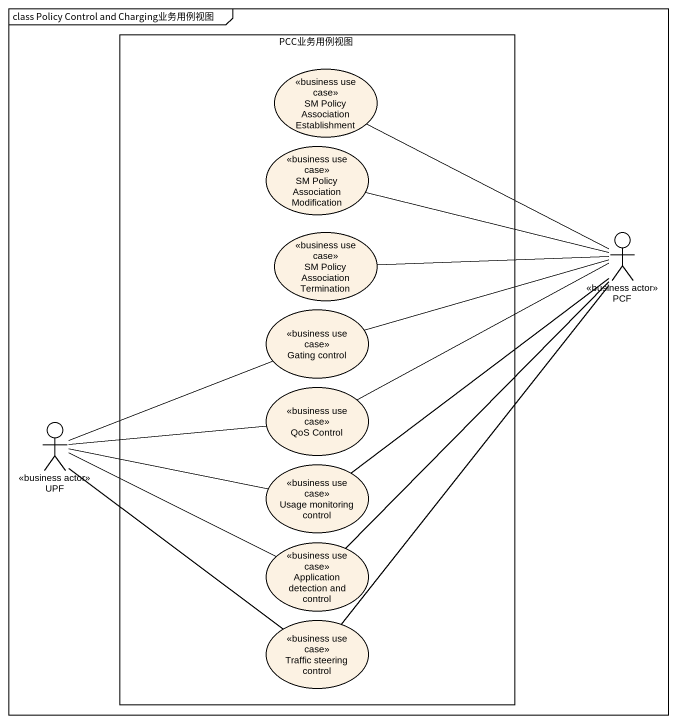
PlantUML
@startuml
mainframe class Policy Control and Charging业务用例视图
rectangle PCC业务用例视图 {
  usecase "SM Policy Association Establishment" as SM_Policy_Association <<business use case>>
  usecase "SM Policy Association Modification" as SM_Policy_Association_2 <<business use case>>
  usecase "SM Policy Association Termination" as SM_Policy_Association_3 <<business use case>>
  usecase "Gating control" as Gating_control <<business use case>>
  usecase "QoS Control" as QoS_Control <<business use case>>
  usecase "Usage monitoring control" as Usage_monitoring_control <<business use case>>
  usecase "Application detection and control" as Application_detection_and <<business use case>>
  usecase "Traffic steering control" as Traffic_steering_control <<business use case>>
}
actor PCF <<business actor>>
actor UPF <<business actor>>
PCF -left- SM_Policy_Association
PCF -left- SM_Policy_Association_2
PCF -left- SM_Policy_Association_3
PCF -left- Gating_control
PCF -left- QoS_Control
PCF -- Usage_monitoring_control
PCF -- Application_detection_and
PCF -- Traffic_steering_control
UPF -right- Gating_control
UPF -right- QoS_Control
UPF -right- Usage_monitoring_control
UPF -right- Application_detection_and
UPF -- Traffic_steering_control
@enduml
